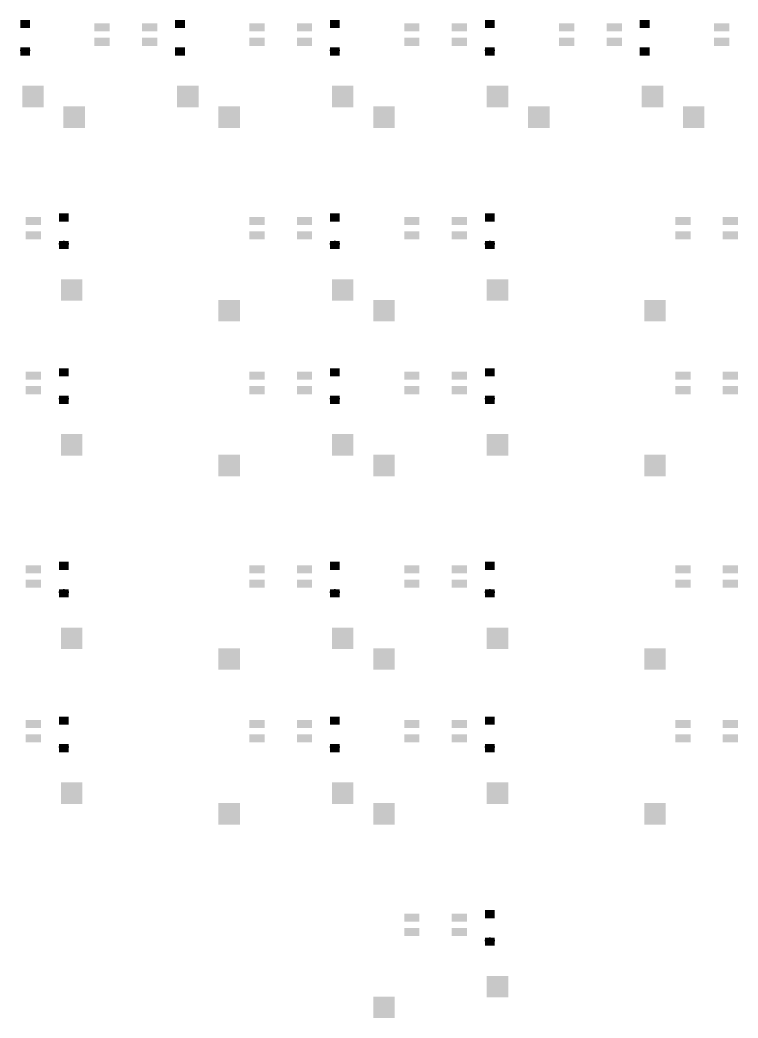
# Model space of a CAD drawing. Extents: x -38 to 13910, y -467 to 6521.
# Drawn here: x 3483 to 6960, y 1582 to 6417 of the extents above; entities that cross this region are included whole.
import ezdxf

# ---------------------------------------------------------------- set-up
doc = ezdxf.new("R2010")
doc.units = 0
doc.header["$MEASUREMENT"] = 0
for name, color, linetype, true_color in [('BottomLayer', 5, 'Continuous', 0x0000ff), ('BottomPasteMaskLayer', 7, 'Continuous', 0x800000), ('BottomSolderMaskLayer', 7, 'Continuous', 0xaa00ff), ('Document', 7, 'Continuous', 0xffffff)]:
    doc.layers.add(name, color=color, linetype=linetype, true_color=true_color)

msp = doc.modelspace()

# ---------------------------------------------------------------- hatches: boundary and pattern name
at = {"layer": 'BottomLayer'}
for points in [[(3485.6, 6416.1), (3485.6, 6378.7), (3530.8, 6378.7), (3530.8, 6416.1)], [(3845.9, 6398.5), (3915.9, 6398.5), (3915.9, 6363.5), (3845.9, 6363.5)], [(4075.9, 6398.5), (4145.9, 6398.5), (4145.9, 6363.5), (4075.9, 6363.5)], [(4235.6, 6416.1), (4235.6, 6378.7), (4280.8, 6378.7), (4280.8, 6416.1)], [(4595.9, 6398.5), (4665.9, 6398.5), (4665.9, 6363.5), (4595.9, 6363.5)], [(4825.9, 6398.5), (4895.9, 6398.5), (4895.9, 6363.5), (4825.9, 6363.5)], [(4985.6, 6416.1), (4985.6, 6378.7), (5030.9, 6378.7), (5030.9, 6416.1)], [(5345.9, 6398.5), (5415.9, 6398.5), (5415.9, 6363.5), (5345.9, 6363.5)], [(5575.9, 6398.5), (5645.9, 6398.5), (5645.9, 6363.5), (5575.9, 6363.5)], [(5735.6, 6416.1), (5735.6, 6378.7), (5780.9, 6378.7), (5780.9, 6416.1)], [(6095.9, 6398.5), (6165.9, 6398.5), (6165.9, 6363.5), (6095.9, 6363.5)], [(6325.9, 6398.5), (6395.9, 6398.5), (6395.9, 6363.5), (6325.9, 6363.5)], [(6485.6, 6416.1), (6485.6, 6378.7), (6530.9, 6378.7), (6530.9, 6416.1)], [(6845.9, 6398.5), (6915.9, 6398.5), (6915.9, 6363.5), (6845.9, 6363.5)], [(3845.9, 6328.5), (3915.9, 6328.5), (3915.9, 6293.5), (3845.9, 6293.5)], [(4075.9, 6328.5), (4145.9, 6328.5), (4145.9, 6293.5), (4075.9, 6293.5)], [(4595.9, 6328.5), (4665.9, 6328.5), (4665.9, 6293.5), (4595.9, 6293.5)], [(4825.9, 6328.5), (4895.9, 6328.5), (4895.9, 6293.5), (4825.9, 6293.5)], [(5345.9, 6328.5), (5415.9, 6328.5), (5415.9, 6293.5), (5345.9, 6293.5)], [(5575.9, 6328.5), (5645.9, 6328.5), (5645.9, 6293.5), (5575.9, 6293.5)], [(6095.9, 6328.5), (6165.9, 6328.5), (6165.9, 6293.5), (6095.9, 6293.5)], [(6325.9, 6328.5), (6395.9, 6328.5), (6395.9, 6293.5), (6325.9, 6293.5)], [(6845.9, 6328.5), (6915.9, 6328.5), (6915.9, 6293.5), (6845.9, 6293.5)], [(3485.6, 6282.9), (3485.6, 6245.5), (3530.8, 6245.5), (3530.8, 6282.9)], [(4235.6, 6282.9), (4235.6, 6245.5), (4280.8, 6245.5), (4280.8, 6282.9)], [(4985.6, 6282.9), (4985.6, 6245.5), (5030.9, 6245.5), (5030.9, 6282.9)], [(5735.6, 6282.9), (5735.6, 6245.5), (5780.9, 6245.5), (5780.9, 6282.9)], [(6485.6, 6282.9), (6485.6, 6245.5), (6530.9, 6245.5), (6530.9, 6282.9)], [(3495.9, 6096), (3595.9, 6096), (3595.9, 5996), (3495.9, 5996)], [(4245.9, 6096), (4345.9, 6096), (4345.9, 5996), (4245.9, 5996)], [(4995.9, 6096), (5095.9, 6096), (5095.9, 5996), (4995.9, 5996)], [(5745.9, 6096), (5845.9, 6096), (5845.9, 5996), (5745.9, 5996)], [(6495.9, 6096), (6595.9, 6096), (6595.9, 5996), (6495.9, 5996)], [(3695.9, 5996), (3795.9, 5996), (3795.9, 5896), (3695.9, 5896)], [(4445.9, 5996), (4545.9, 5996), (4545.9, 5896), (4445.9, 5896)], [(5195.9, 5996), (5295.9, 5996), (5295.9, 5896), (5195.9, 5896)], [(5945.9, 5996), (6045.9, 5996), (6045.9, 5896), (5945.9, 5896)], [(6695.9, 5996), (6795.9, 5996), (6795.9, 5896), (6695.9, 5896)], [(3673.1, 5478.6), (3673.1, 5441.2), (3718.3, 5441.2), (3718.3, 5478.6)], [(4985.6, 5478.6), (4985.6, 5441.2), (5030.9, 5441.2), (5030.9, 5478.6)], [(5735.6, 5478.6), (5735.6, 5441.2), (5780.9, 5441.2), (5780.9, 5478.6)], [(3513.4, 5461), (3583.4, 5461), (3583.4, 5426), (3513.4, 5426)], [(4595.9, 5461), (4665.9, 5461), (4665.9, 5426), (4595.9, 5426)], [(4825.9, 5461), (4895.9, 5461), (4895.9, 5426), (4825.9, 5426)], [(5345.9, 5461), (5415.9, 5461), (5415.9, 5426), (5345.9, 5426)], [(5575.9, 5461), (5645.9, 5461), (5645.9, 5426), (5575.9, 5426)], [(6658.4, 5461), (6728.4, 5461), (6728.4, 5426), (6658.4, 5426)], [(6888.4, 5461), (6958.4, 5461), (6958.4, 5426), (6888.4, 5426)], [(3513.4, 5391), (3583.4, 5391), (3583.4, 5356), (3513.4, 5356)], [(4595.9, 5391), (4665.9, 5391), (4665.9, 5356), (4595.9, 5356)], [(4825.9, 5391), (4895.9, 5391), (4895.9, 5356), (4825.9, 5356)], [(5345.9, 5391), (5415.9, 5391), (5415.9, 5356), (5345.9, 5356)], [(5575.9, 5391), (5645.9, 5391), (5645.9, 5356), (5575.9, 5356)], [(6658.4, 5391), (6728.4, 5391), (6728.4, 5356), (6658.4, 5356)], [(6888.4, 5391), (6958.4, 5391), (6958.4, 5356), (6888.4, 5356)], [(3673.1, 5345.4), (3673.1, 5308), (3718.3, 5308), (3718.3, 5345.4)], [(4985.6, 5345.4), (4985.6, 5308), (5030.9, 5308), (5030.9, 5345.4)], [(5735.6, 5345.4), (5735.6, 5308), (5780.9, 5308), (5780.9, 5345.4)], [(3683.4, 5158.5), (3783.4, 5158.5), (3783.4, 5058.5), (3683.4, 5058.5)], [(4995.9, 5158.5), (5095.9, 5158.5), (5095.9, 5058.5), (4995.9, 5058.5)], [(5745.9, 5158.5), (5845.9, 5158.5), (5845.9, 5058.5), (5745.9, 5058.5)], [(4445.9, 5058.5), (4545.9, 5058.5), (4545.9, 4958.5), (4445.9, 4958.5)], [(5195.9, 5058.5), (5295.9, 5058.5), (5295.9, 4958.5), (5195.9, 4958.5)], [(6508.4, 5058.5), (6608.4, 5058.5), (6608.4, 4958.5), (6508.4, 4958.5)], [(3513.4, 4711), (3583.4, 4711), (3583.4, 4676), (3513.4, 4676)], [(3673.1, 4728.6), (3673.1, 4691.2), (3718.3, 4691.2), (3718.3, 4728.6)], [(4595.9, 4711), (4665.9, 4711), (4665.9, 4676), (4595.9, 4676)], [(4825.9, 4711), (4895.9, 4711), (4895.9, 4676), (4825.9, 4676)], [(4985.6, 4728.6), (4985.6, 4691.2), (5030.9, 4691.2), (5030.9, 4728.6)], [(5345.9, 4711), (5415.9, 4711), (5415.9, 4676), (5345.9, 4676)], [(5575.9, 4711), (5645.9, 4711), (5645.9, 4676), (5575.9, 4676)], [(5735.6, 4728.6), (5735.6, 4691.2), (5780.9, 4691.2), (5780.9, 4728.6)], [(6658.4, 4711), (6728.4, 4711), (6728.4, 4676), (6658.4, 4676)], [(6888.4, 4711), (6958.4, 4711), (6958.4, 4676), (6888.4, 4676)], [(3513.4, 4641), (3583.4, 4641), (3583.4, 4606), (3513.4, 4606)], [(3673.1, 4595.3), (3673.1, 4557.9), (3718.3, 4557.9), (3718.3, 4595.3)], [(4595.9, 4641), (4665.9, 4641), (4665.9, 4606), (4595.9, 4606)], [(4825.9, 4641), (4895.9, 4641), (4895.9, 4606), (4825.9, 4606)], [(4985.6, 4595.3), (4985.6, 4557.9), (5030.9, 4557.9), (5030.9, 4595.3)], [(5345.9, 4641), (5415.9, 4641), (5415.9, 4606), (5345.9, 4606)], [(5575.9, 4641), (5645.9, 4641), (5645.9, 4606), (5575.9, 4606)], [(5735.6, 4595.3), (5735.6, 4557.9), (5780.9, 4557.9), (5780.9, 4595.3)], [(6658.4, 4641), (6728.4, 4641), (6728.4, 4606), (6658.4, 4606)], [(6888.4, 4641), (6958.4, 4641), (6958.4, 4606), (6888.4, 4606)], [(3683.4, 4408.5), (3783.4, 4408.5), (3783.4, 4308.5), (3683.4, 4308.5)], [(4995.9, 4408.5), (5095.9, 4408.5), (5095.9, 4308.5), (4995.9, 4308.5)], [(5745.9, 4408.5), (5845.9, 4408.5), (5845.9, 4308.5), (5745.9, 4308.5)], [(4445.9, 4308.5), (4545.9, 4308.5), (4545.9, 4208.5), (4445.9, 4208.5)], [(5195.9, 4308.5), (5295.9, 4308.5), (5295.9, 4208.5), (5195.9, 4208.5)], [(6508.4, 4308.5), (6608.4, 4308.5), (6608.4, 4208.5), (6508.4, 4208.5)], [(3513.4, 3773.5), (3583.4, 3773.5), (3583.4, 3738.5), (3513.4, 3738.5)], [(3673.1, 3791.1), (3673.1, 3753.7), (3718.3, 3753.7), (3718.3, 3791.1)], [(4595.9, 3773.5), (4665.9, 3773.5), (4665.9, 3738.5), (4595.9, 3738.5)], [(4825.9, 3773.5), (4895.9, 3773.5), (4895.9, 3738.5), (4825.9, 3738.5)], [(4985.6, 3791.1), (4985.6, 3753.7), (5030.9, 3753.7), (5030.9, 3791.1)], [(5345.9, 3773.5), (5415.9, 3773.5), (5415.9, 3738.5), (5345.9, 3738.5)], [(5575.9, 3773.5), (5645.9, 3773.5), (5645.9, 3738.5), (5575.9, 3738.5)], [(5735.6, 3791.1), (5735.6, 3753.7), (5780.9, 3753.7), (5780.9, 3791.1)], [(6658.4, 3773.5), (6728.4, 3773.5), (6728.4, 3738.5), (6658.4, 3738.5)], [(6888.4, 3773.5), (6958.4, 3773.5), (6958.4, 3738.5), (6888.4, 3738.5)], [(3513.4, 3703.5), (3583.4, 3703.5), (3583.4, 3668.5), (3513.4, 3668.5)], [(4595.9, 3703.5), (4665.9, 3703.5), (4665.9, 3668.5), (4595.9, 3668.5)], [(4825.9, 3703.5), (4895.9, 3703.5), (4895.9, 3668.5), (4825.9, 3668.5)], [(5345.9, 3703.5), (5415.9, 3703.5), (5415.9, 3668.5), (5345.9, 3668.5)], [(5575.9, 3703.5), (5645.9, 3703.5), (5645.9, 3668.5), (5575.9, 3668.5)], [(6658.4, 3703.5), (6728.4, 3703.5), (6728.4, 3668.5), (6658.4, 3668.5)], [(6888.4, 3703.5), (6958.4, 3703.5), (6958.4, 3668.5), (6888.4, 3668.5)], [(3673.1, 3657.8), (3673.1, 3620.4), (3718.3, 3620.4), (3718.3, 3657.8)], [(4985.6, 3657.8), (4985.6, 3620.4), (5030.9, 3620.4), (5030.9, 3657.8)], [(5735.6, 3657.8), (5735.6, 3620.4), (5780.9, 3620.4), (5780.9, 3657.8)], [(3683.4, 3471), (3783.4, 3471), (3783.4, 3371), (3683.4, 3371)], [(4995.9, 3471), (5095.9, 3471), (5095.9, 3371), (4995.9, 3371)], [(5745.9, 3471), (5845.9, 3471), (5845.9, 3371), (5745.9, 3371)], [(4445.9, 3371), (4545.9, 3371), (4545.9, 3271), (4445.9, 3271)], [(5195.9, 3371), (5295.9, 3371), (5295.9, 3271), (5195.9, 3271)], [(6508.4, 3371), (6608.4, 3371), (6608.4, 3271), (6508.4, 3271)], [(3513.4, 3023.5), (3583.4, 3023.5), (3583.4, 2988.5), (3513.4, 2988.5)], [(3673.1, 3041.1), (3673.1, 3003.7), (3718.3, 3003.7), (3718.3, 3041.1)], [(4595.9, 3023.5), (4665.9, 3023.5), (4665.9, 2988.5), (4595.9, 2988.5)], [(4825.9, 3023.5), (4895.9, 3023.5), (4895.9, 2988.5), (4825.9, 2988.5)], [(4985.6, 3041.1), (4985.6, 3003.7), (5030.9, 3003.7), (5030.9, 3041.1)], [(5345.9, 3023.5), (5415.9, 3023.5), (5415.9, 2988.5), (5345.9, 2988.5)], [(5575.9, 3023.5), (5645.9, 3023.5), (5645.9, 2988.5), (5575.9, 2988.5)], [(5735.6, 3041.1), (5735.6, 3003.7), (5780.9, 3003.7), (5780.9, 3041.1)], [(6658.4, 3023.5), (6728.4, 3023.5), (6728.4, 2988.5), (6658.4, 2988.5)], [(6888.4, 3023.5), (6958.4, 3023.5), (6958.4, 2988.5), (6888.4, 2988.5)], [(3513.4, 2953.5), (3583.4, 2953.5), (3583.4, 2918.5), (3513.4, 2918.5)], [(4595.9, 2953.5), (4665.9, 2953.5), (4665.9, 2918.5), (4595.9, 2918.5)], [(4825.9, 2953.5), (4895.9, 2953.5), (4895.9, 2918.5), (4825.9, 2918.5)], [(5345.9, 2953.5), (5415.9, 2953.5), (5415.9, 2918.5), (5345.9, 2918.5)], [(5575.9, 2953.5), (5645.9, 2953.5), (5645.9, 2918.5), (5575.9, 2918.5)], [(6658.4, 2953.5), (6728.4, 2953.5), (6728.4, 2918.5), (6658.4, 2918.5)], [(6888.4, 2953.5), (6958.4, 2953.5), (6958.4, 2918.5), (6888.4, 2918.5)], [(3673.1, 2907.8), (3673.1, 2870.4), (3718.3, 2870.4), (3718.3, 2907.8)], [(4985.6, 2907.8), (4985.6, 2870.4), (5030.9, 2870.4), (5030.9, 2907.8)], [(5735.6, 2907.8), (5735.6, 2870.4), (5780.9, 2870.4), (5780.9, 2907.8)], [(3683.4, 2721), (3783.4, 2721), (3783.4, 2621), (3683.4, 2621)], [(4995.9, 2721), (5095.9, 2721), (5095.9, 2621), (4995.9, 2621)], [(5745.9, 2721), (5845.9, 2721), (5845.9, 2621), (5745.9, 2621)], [(4445.9, 2621), (4545.9, 2621), (4545.9, 2521), (4445.9, 2521)], [(5195.9, 2621), (5295.9, 2621), (5295.9, 2521), (5195.9, 2521)], [(6508.4, 2621), (6608.4, 2621), (6608.4, 2521), (6508.4, 2521)], [(5345.9, 2086), (5415.9, 2086), (5415.9, 2051), (5345.9, 2051)], [(5575.9, 2086), (5645.9, 2086), (5645.9, 2051), (5575.9, 2051)], [(5735.6, 2103.5), (5735.6, 2066.1), (5780.9, 2066.1), (5780.9, 2103.5)], [(5345.9, 2016), (5415.9, 2016), (5415.9, 1981), (5345.9, 1981)], [(5575.9, 2016), (5645.9, 2016), (5645.9, 1981), (5575.9, 1981)], [(5735.6, 1970.3), (5735.6, 1932.9), (5780.9, 1932.9), (5780.9, 1970.3)], [(5745.9, 1783.5), (5845.9, 1783.5), (5845.9, 1683.5), (5745.9, 1683.5)], [(5195.9, 1683.5), (5295.9, 1683.5), (5295.9, 1583.5), (5195.9, 1583.5)]]:
    msp.add_hatch(color=256, dxfattribs=at).paths.add_polyline_path(points)
at = {"layer": 'BottomPasteMaskLayer'}
for points in [[(3485.6, 6416.1), (3485.6, 6378.7), (3530.8, 6378.7), (3530.8, 6416.1)], [(3845.9, 6398.5), (3915.9, 6398.5), (3915.9, 6363.5), (3845.9, 6363.5)], [(4075.9, 6398.5), (4145.9, 6398.5), (4145.9, 6363.5), (4075.9, 6363.5)], [(4235.6, 6416.1), (4235.6, 6378.7), (4280.8, 6378.7), (4280.8, 6416.1)], [(4595.9, 6398.5), (4665.9, 6398.5), (4665.9, 6363.5), (4595.9, 6363.5)], [(4825.9, 6398.5), (4895.9, 6398.5), (4895.9, 6363.5), (4825.9, 6363.5)], [(4985.6, 6416.1), (4985.6, 6378.7), (5030.9, 6378.7), (5030.9, 6416.1)], [(5345.9, 6398.5), (5415.9, 6398.5), (5415.9, 6363.5), (5345.9, 6363.5)], [(5575.9, 6398.5), (5645.9, 6398.5), (5645.9, 6363.5), (5575.9, 6363.5)], [(5735.6, 6416.1), (5735.6, 6378.7), (5780.9, 6378.7), (5780.9, 6416.1)], [(6095.9, 6398.5), (6165.9, 6398.5), (6165.9, 6363.5), (6095.9, 6363.5)], [(6325.9, 6398.5), (6395.9, 6398.5), (6395.9, 6363.5), (6325.9, 6363.5)], [(6485.6, 6416.1), (6485.6, 6378.7), (6530.9, 6378.7), (6530.9, 6416.1)], [(6845.9, 6398.5), (6915.9, 6398.5), (6915.9, 6363.5), (6845.9, 6363.5)], [(3845.9, 6328.5), (3915.9, 6328.5), (3915.9, 6293.5), (3845.9, 6293.5)], [(4075.9, 6328.5), (4145.9, 6328.5), (4145.9, 6293.5), (4075.9, 6293.5)], [(4595.9, 6328.5), (4665.9, 6328.5), (4665.9, 6293.5), (4595.9, 6293.5)], [(4825.9, 6328.5), (4895.9, 6328.5), (4895.9, 6293.5), (4825.9, 6293.5)], [(5345.9, 6328.5), (5415.9, 6328.5), (5415.9, 6293.5), (5345.9, 6293.5)], [(5575.9, 6328.5), (5645.9, 6328.5), (5645.9, 6293.5), (5575.9, 6293.5)], [(6095.9, 6328.5), (6165.9, 6328.5), (6165.9, 6293.5), (6095.9, 6293.5)], [(6325.9, 6328.5), (6395.9, 6328.5), (6395.9, 6293.5), (6325.9, 6293.5)], [(6845.9, 6328.5), (6915.9, 6328.5), (6915.9, 6293.5), (6845.9, 6293.5)], [(3485.6, 6282.9), (3485.6, 6245.5), (3530.8, 6245.5), (3530.8, 6282.9)], [(4235.6, 6282.9), (4235.6, 6245.5), (4280.8, 6245.5), (4280.8, 6282.9)], [(4985.6, 6282.9), (4985.6, 6245.5), (5030.9, 6245.5), (5030.9, 6282.9)], [(5735.6, 6282.9), (5735.6, 6245.5), (5780.9, 6245.5), (5780.9, 6282.9)], [(6485.6, 6282.9), (6485.6, 6245.5), (6530.9, 6245.5), (6530.9, 6282.9)], [(3495.9, 6096), (3595.9, 6096), (3595.9, 5996), (3495.9, 5996)], [(4245.9, 6096), (4345.9, 6096), (4345.9, 5996), (4245.9, 5996)], [(4995.9, 6096), (5095.9, 6096), (5095.9, 5996), (4995.9, 5996)], [(5745.9, 6096), (5845.9, 6096), (5845.9, 5996), (5745.9, 5996)], [(6495.9, 6096), (6595.9, 6096), (6595.9, 5996), (6495.9, 5996)], [(3695.9, 5996), (3795.9, 5996), (3795.9, 5896), (3695.9, 5896)], [(4445.9, 5996), (4545.9, 5996), (4545.9, 5896), (4445.9, 5896)], [(5195.9, 5996), (5295.9, 5996), (5295.9, 5896), (5195.9, 5896)], [(5945.9, 5996), (6045.9, 5996), (6045.9, 5896), (5945.9, 5896)], [(6695.9, 5996), (6795.9, 5996), (6795.9, 5896), (6695.9, 5896)], [(3673.1, 5478.6), (3673.1, 5441.2), (3718.3, 5441.2), (3718.3, 5478.6)], [(4985.6, 5478.6), (4985.6, 5441.2), (5030.9, 5441.2), (5030.9, 5478.6)], [(5735.6, 5478.6), (5735.6, 5441.2), (5780.9, 5441.2), (5780.9, 5478.6)], [(3513.4, 5461), (3583.4, 5461), (3583.4, 5426), (3513.4, 5426)], [(4595.9, 5461), (4665.9, 5461), (4665.9, 5426), (4595.9, 5426)], [(4825.9, 5461), (4895.9, 5461), (4895.9, 5426), (4825.9, 5426)], [(5345.9, 5461), (5415.9, 5461), (5415.9, 5426), (5345.9, 5426)], [(5575.9, 5461), (5645.9, 5461), (5645.9, 5426), (5575.9, 5426)], [(6658.4, 5461), (6728.4, 5461), (6728.4, 5426), (6658.4, 5426)], [(6888.4, 5461), (6958.4, 5461), (6958.4, 5426), (6888.4, 5426)], [(3513.4, 5391), (3583.4, 5391), (3583.4, 5356), (3513.4, 5356)], [(4595.9, 5391), (4665.9, 5391), (4665.9, 5356), (4595.9, 5356)], [(4825.9, 5391), (4895.9, 5391), (4895.9, 5356), (4825.9, 5356)], [(5345.9, 5391), (5415.9, 5391), (5415.9, 5356), (5345.9, 5356)], [(5575.9, 5391), (5645.9, 5391), (5645.9, 5356), (5575.9, 5356)], [(6658.4, 5391), (6728.4, 5391), (6728.4, 5356), (6658.4, 5356)], [(6888.4, 5391), (6958.4, 5391), (6958.4, 5356), (6888.4, 5356)], [(3673.1, 5345.4), (3673.1, 5308), (3718.3, 5308), (3718.3, 5345.4)], [(4985.6, 5345.4), (4985.6, 5308), (5030.9, 5308), (5030.9, 5345.4)], [(5735.6, 5345.4), (5735.6, 5308), (5780.9, 5308), (5780.9, 5345.4)], [(3683.4, 5158.5), (3783.4, 5158.5), (3783.4, 5058.5), (3683.4, 5058.5)], [(4995.9, 5158.5), (5095.9, 5158.5), (5095.9, 5058.5), (4995.9, 5058.5)], [(5745.9, 5158.5), (5845.9, 5158.5), (5845.9, 5058.5), (5745.9, 5058.5)], [(4445.9, 5058.5), (4545.9, 5058.5), (4545.9, 4958.5), (4445.9, 4958.5)], [(5195.9, 5058.5), (5295.9, 5058.5), (5295.9, 4958.5), (5195.9, 4958.5)], [(6508.4, 5058.5), (6608.4, 5058.5), (6608.4, 4958.5), (6508.4, 4958.5)], [(3513.4, 4711), (3583.4, 4711), (3583.4, 4676), (3513.4, 4676)], [(3673.1, 4728.6), (3673.1, 4691.2), (3718.3, 4691.2), (3718.3, 4728.6)], [(4595.9, 4711), (4665.9, 4711), (4665.9, 4676), (4595.9, 4676)], [(4825.9, 4711), (4895.9, 4711), (4895.9, 4676), (4825.9, 4676)], [(4985.6, 4728.6), (4985.6, 4691.2), (5030.9, 4691.2), (5030.9, 4728.6)], [(5345.9, 4711), (5415.9, 4711), (5415.9, 4676), (5345.9, 4676)], [(5575.9, 4711), (5645.9, 4711), (5645.9, 4676), (5575.9, 4676)], [(5735.6, 4728.6), (5735.6, 4691.2), (5780.9, 4691.2), (5780.9, 4728.6)], [(6658.4, 4711), (6728.4, 4711), (6728.4, 4676), (6658.4, 4676)], [(6888.4, 4711), (6958.4, 4711), (6958.4, 4676), (6888.4, 4676)], [(3513.4, 4641), (3583.4, 4641), (3583.4, 4606), (3513.4, 4606)], [(3673.1, 4595.3), (3673.1, 4557.9), (3718.3, 4557.9), (3718.3, 4595.3)], [(4595.9, 4641), (4665.9, 4641), (4665.9, 4606), (4595.9, 4606)], [(4825.9, 4641), (4895.9, 4641), (4895.9, 4606), (4825.9, 4606)], [(4985.6, 4595.3), (4985.6, 4557.9), (5030.9, 4557.9), (5030.9, 4595.3)], [(5345.9, 4641), (5415.9, 4641), (5415.9, 4606), (5345.9, 4606)], [(5575.9, 4641), (5645.9, 4641), (5645.9, 4606), (5575.9, 4606)], [(5735.6, 4595.3), (5735.6, 4557.9), (5780.9, 4557.9), (5780.9, 4595.3)], [(6658.4, 4641), (6728.4, 4641), (6728.4, 4606), (6658.4, 4606)], [(6888.4, 4641), (6958.4, 4641), (6958.4, 4606), (6888.4, 4606)], [(3683.4, 4408.5), (3783.4, 4408.5), (3783.4, 4308.5), (3683.4, 4308.5)], [(4995.9, 4408.5), (5095.9, 4408.5), (5095.9, 4308.5), (4995.9, 4308.5)], [(5745.9, 4408.5), (5845.9, 4408.5), (5845.9, 4308.5), (5745.9, 4308.5)], [(4445.9, 4308.5), (4545.9, 4308.5), (4545.9, 4208.5), (4445.9, 4208.5)], [(5195.9, 4308.5), (5295.9, 4308.5), (5295.9, 4208.5), (5195.9, 4208.5)], [(6508.4, 4308.5), (6608.4, 4308.5), (6608.4, 4208.5), (6508.4, 4208.5)], [(3513.4, 3773.5), (3583.4, 3773.5), (3583.4, 3738.5), (3513.4, 3738.5)], [(3673.1, 3791.1), (3673.1, 3753.7), (3718.3, 3753.7), (3718.3, 3791.1)], [(4595.9, 3773.5), (4665.9, 3773.5), (4665.9, 3738.5), (4595.9, 3738.5)], [(4825.9, 3773.5), (4895.9, 3773.5), (4895.9, 3738.5), (4825.9, 3738.5)], [(4985.6, 3791.1), (4985.6, 3753.7), (5030.9, 3753.7), (5030.9, 3791.1)], [(5345.9, 3773.5), (5415.9, 3773.5), (5415.9, 3738.5), (5345.9, 3738.5)], [(5575.9, 3773.5), (5645.9, 3773.5), (5645.9, 3738.5), (5575.9, 3738.5)], [(5735.6, 3791.1), (5735.6, 3753.7), (5780.9, 3753.7), (5780.9, 3791.1)], [(6658.4, 3773.5), (6728.4, 3773.5), (6728.4, 3738.5), (6658.4, 3738.5)], [(6888.4, 3773.5), (6958.4, 3773.5), (6958.4, 3738.5), (6888.4, 3738.5)], [(3513.4, 3703.5), (3583.4, 3703.5), (3583.4, 3668.5), (3513.4, 3668.5)], [(4595.9, 3703.5), (4665.9, 3703.5), (4665.9, 3668.5), (4595.9, 3668.5)], [(4825.9, 3703.5), (4895.9, 3703.5), (4895.9, 3668.5), (4825.9, 3668.5)], [(5345.9, 3703.5), (5415.9, 3703.5), (5415.9, 3668.5), (5345.9, 3668.5)], [(5575.9, 3703.5), (5645.9, 3703.5), (5645.9, 3668.5), (5575.9, 3668.5)], [(6658.4, 3703.5), (6728.4, 3703.5), (6728.4, 3668.5), (6658.4, 3668.5)], [(6888.4, 3703.5), (6958.4, 3703.5), (6958.4, 3668.5), (6888.4, 3668.5)], [(3673.1, 3657.8), (3673.1, 3620.4), (3718.3, 3620.4), (3718.3, 3657.8)], [(4985.6, 3657.8), (4985.6, 3620.4), (5030.9, 3620.4), (5030.9, 3657.8)], [(5735.6, 3657.8), (5735.6, 3620.4), (5780.9, 3620.4), (5780.9, 3657.8)], [(3683.4, 3471), (3783.4, 3471), (3783.4, 3371), (3683.4, 3371)], [(4995.9, 3471), (5095.9, 3471), (5095.9, 3371), (4995.9, 3371)], [(5745.9, 3471), (5845.9, 3471), (5845.9, 3371), (5745.9, 3371)], [(4445.9, 3371), (4545.9, 3371), (4545.9, 3271), (4445.9, 3271)], [(5195.9, 3371), (5295.9, 3371), (5295.9, 3271), (5195.9, 3271)], [(6508.4, 3371), (6608.4, 3371), (6608.4, 3271), (6508.4, 3271)], [(3513.4, 3023.5), (3583.4, 3023.5), (3583.4, 2988.5), (3513.4, 2988.5)], [(3673.1, 3041.1), (3673.1, 3003.7), (3718.3, 3003.7), (3718.3, 3041.1)], [(4595.9, 3023.5), (4665.9, 3023.5), (4665.9, 2988.5), (4595.9, 2988.5)], [(4825.9, 3023.5), (4895.9, 3023.5), (4895.9, 2988.5), (4825.9, 2988.5)], [(4985.6, 3041.1), (4985.6, 3003.7), (5030.9, 3003.7), (5030.9, 3041.1)], [(5345.9, 3023.5), (5415.9, 3023.5), (5415.9, 2988.5), (5345.9, 2988.5)], [(5575.9, 3023.5), (5645.9, 3023.5), (5645.9, 2988.5), (5575.9, 2988.5)], [(5735.6, 3041.1), (5735.6, 3003.7), (5780.9, 3003.7), (5780.9, 3041.1)], [(6658.4, 3023.5), (6728.4, 3023.5), (6728.4, 2988.5), (6658.4, 2988.5)], [(6888.4, 3023.5), (6958.4, 3023.5), (6958.4, 2988.5), (6888.4, 2988.5)], [(3513.4, 2953.5), (3583.4, 2953.5), (3583.4, 2918.5), (3513.4, 2918.5)], [(4595.9, 2953.5), (4665.9, 2953.5), (4665.9, 2918.5), (4595.9, 2918.5)], [(4825.9, 2953.5), (4895.9, 2953.5), (4895.9, 2918.5), (4825.9, 2918.5)], [(5345.9, 2953.5), (5415.9, 2953.5), (5415.9, 2918.5), (5345.9, 2918.5)], [(5575.9, 2953.5), (5645.9, 2953.5), (5645.9, 2918.5), (5575.9, 2918.5)], [(6658.4, 2953.5), (6728.4, 2953.5), (6728.4, 2918.5), (6658.4, 2918.5)], [(6888.4, 2953.5), (6958.4, 2953.5), (6958.4, 2918.5), (6888.4, 2918.5)], [(3673.1, 2907.8), (3673.1, 2870.4), (3718.3, 2870.4), (3718.3, 2907.8)], [(4985.6, 2907.8), (4985.6, 2870.4), (5030.9, 2870.4), (5030.9, 2907.8)], [(5735.6, 2907.8), (5735.6, 2870.4), (5780.9, 2870.4), (5780.9, 2907.8)], [(3683.4, 2721), (3783.4, 2721), (3783.4, 2621), (3683.4, 2621)], [(4995.9, 2721), (5095.9, 2721), (5095.9, 2621), (4995.9, 2621)], [(5745.9, 2721), (5845.9, 2721), (5845.9, 2621), (5745.9, 2621)], [(4445.9, 2621), (4545.9, 2621), (4545.9, 2521), (4445.9, 2521)], [(5195.9, 2621), (5295.9, 2621), (5295.9, 2521), (5195.9, 2521)], [(6508.4, 2621), (6608.4, 2621), (6608.4, 2521), (6508.4, 2521)], [(5345.9, 2086), (5415.9, 2086), (5415.9, 2051), (5345.9, 2051)], [(5575.9, 2086), (5645.9, 2086), (5645.9, 2051), (5575.9, 2051)], [(5735.6, 2103.5), (5735.6, 2066.1), (5780.9, 2066.1), (5780.9, 2103.5)], [(5345.9, 2016), (5415.9, 2016), (5415.9, 1981), (5345.9, 1981)], [(5575.9, 2016), (5645.9, 2016), (5645.9, 1981), (5575.9, 1981)], [(5735.6, 1970.3), (5735.6, 1932.9), (5780.9, 1932.9), (5780.9, 1970.3)], [(5745.9, 1783.5), (5845.9, 1783.5), (5845.9, 1683.5), (5745.9, 1683.5)], [(5195.9, 1683.5), (5295.9, 1683.5), (5295.9, 1583.5), (5195.9, 1583.5)]]:
    msp.add_hatch(color=256, dxfattribs=at).paths.add_polyline_path(points)
at = {"layer": 'BottomSolderMaskLayer'}
for points in [[(3484.3, 6417), (3484.3, 6377.9), (3532, 6377.9), (3532, 6417)], [(3843.9, 6400.5), (3917.9, 6400.5), (3917.9, 6361.5), (3843.9, 6361.5)], [(4073.9, 6400.5), (4147.9, 6400.5), (4147.9, 6361.5), (4073.9, 6361.5)], [(4234.4, 6417), (4234.4, 6377.9), (4282.1, 6377.9), (4282.1, 6417)], [(4593.9, 6400.5), (4667.9, 6400.5), (4667.9, 6361.5), (4593.9, 6361.5)], [(4823.9, 6400.5), (4897.9, 6400.5), (4897.9, 6361.5), (4823.9, 6361.5)], [(4984.4, 6417), (4984.4, 6377.9), (5032.1, 6377.9), (5032.1, 6417)], [(5343.9, 6400.5), (5417.9, 6400.5), (5417.9, 6361.5), (5343.9, 6361.5)], [(5573.9, 6400.5), (5647.9, 6400.5), (5647.9, 6361.5), (5573.9, 6361.5)], [(5734.4, 6417), (5734.4, 6377.9), (5782.1, 6377.9), (5782.1, 6417)], [(6093.9, 6400.5), (6167.9, 6400.5), (6167.9, 6361.5), (6093.9, 6361.5)], [(6323.9, 6400.5), (6397.9, 6400.5), (6397.9, 6361.5), (6323.9, 6361.5)], [(6484.4, 6417), (6484.4, 6377.9), (6532.1, 6377.9), (6532.1, 6417)], [(6843.9, 6400.5), (6917.9, 6400.5), (6917.9, 6361.5), (6843.9, 6361.5)], [(3843.9, 6330.5), (3917.9, 6330.5), (3917.9, 6291.5), (3843.9, 6291.5)], [(4073.9, 6330.5), (4147.9, 6330.5), (4147.9, 6291.5), (4073.9, 6291.5)], [(4593.9, 6330.5), (4667.9, 6330.5), (4667.9, 6291.5), (4593.9, 6291.5)], [(4823.9, 6330.5), (4897.9, 6330.5), (4897.9, 6291.5), (4823.9, 6291.5)], [(5343.9, 6330.5), (5417.9, 6330.5), (5417.9, 6291.5), (5343.9, 6291.5)], [(5573.9, 6330.5), (5647.9, 6330.5), (5647.9, 6291.5), (5573.9, 6291.5)], [(6093.9, 6330.5), (6167.9, 6330.5), (6167.9, 6291.5), (6093.9, 6291.5)], [(6323.9, 6330.5), (6397.9, 6330.5), (6397.9, 6291.5), (6323.9, 6291.5)], [(6843.9, 6330.5), (6917.9, 6330.5), (6917.9, 6291.5), (6843.9, 6291.5)], [(3484.3, 6283.7), (3484.3, 6244.7), (3532, 6244.7), (3532, 6283.7)], [(4234.4, 6283.7), (4234.4, 6244.7), (4282.1, 6244.7), (4282.1, 6283.7)], [(4984.4, 6283.7), (4984.4, 6244.7), (5032.1, 6244.7), (5032.1, 6283.7)], [(5734.4, 6283.7), (5734.4, 6244.7), (5782.1, 6244.7), (5782.1, 6283.7)], [(6484.4, 6283.7), (6484.4, 6244.7), (6532.1, 6244.7), (6532.1, 6283.7)], [(3493.9, 6098), (3597.9, 6098), (3597.9, 5994), (3493.9, 5994)], [(4243.9, 6098), (4347.9, 6098), (4347.9, 5994), (4243.9, 5994)], [(4993.9, 6098), (5097.9, 6098), (5097.9, 5994), (4993.9, 5994)], [(5743.9, 6098), (5847.9, 6098), (5847.9, 5994), (5743.9, 5994)], [(6493.9, 6098), (6597.9, 6098), (6597.9, 5994), (6493.9, 5994)], [(3693.9, 5998), (3797.9, 5998), (3797.9, 5894), (3693.9, 5894)], [(4443.9, 5998), (4547.9, 5998), (4547.9, 5894), (4443.9, 5894)], [(5193.9, 5998), (5297.9, 5998), (5297.9, 5894), (5193.9, 5894)], [(5943.9, 5998), (6047.9, 5998), (6047.9, 5894), (5943.9, 5894)], [(6693.9, 5998), (6797.9, 5998), (6797.9, 5894), (6693.9, 5894)], [(3671.8, 5479.4), (3671.8, 5440.4), (3719.5, 5440.4), (3719.5, 5479.4)], [(4984.4, 5479.4), (4984.4, 5440.4), (5032.1, 5440.4), (5032.1, 5479.4)], [(5734.4, 5479.4), (5734.4, 5440.4), (5782.1, 5440.4), (5782.1, 5479.4)], [(3511.4, 5463), (3585.4, 5463), (3585.4, 5424), (3511.4, 5424)], [(4593.9, 5463), (4667.9, 5463), (4667.9, 5424), (4593.9, 5424)], [(4823.9, 5463), (4897.9, 5463), (4897.9, 5424), (4823.9, 5424)], [(5343.9, 5463), (5417.9, 5463), (5417.9, 5424), (5343.9, 5424)], [(5573.9, 5463), (5647.9, 5463), (5647.9, 5424), (5573.9, 5424)], [(6656.4, 5463), (6730.4, 5463), (6730.4, 5424), (6656.4, 5424)], [(6886.4, 5463), (6960.4, 5463), (6960.4, 5424), (6886.4, 5424)], [(3511.4, 5393), (3585.4, 5393), (3585.4, 5354), (3511.4, 5354)], [(4593.9, 5393), (4667.9, 5393), (4667.9, 5354), (4593.9, 5354)], [(4823.9, 5393), (4897.9, 5393), (4897.9, 5354), (4823.9, 5354)], [(5343.9, 5393), (5417.9, 5393), (5417.9, 5354), (5343.9, 5354)], [(5573.9, 5393), (5647.9, 5393), (5647.9, 5354), (5573.9, 5354)], [(6656.4, 5393), (6730.4, 5393), (6730.4, 5354), (6656.4, 5354)], [(6886.4, 5393), (6960.4, 5393), (6960.4, 5354), (6886.4, 5354)], [(3671.8, 5346.2), (3671.8, 5307.1), (3719.5, 5307.1), (3719.5, 5346.2)], [(4984.4, 5346.2), (4984.4, 5307.1), (5032.1, 5307.1), (5032.1, 5346.2)], [(5734.4, 5346.2), (5734.4, 5307.1), (5782.1, 5307.1), (5782.1, 5346.2)], [(3681.4, 5160.5), (3785.4, 5160.5), (3785.4, 5056.5), (3681.4, 5056.5)], [(4993.9, 5160.5), (5097.9, 5160.5), (5097.9, 5056.5), (4993.9, 5056.5)], [(5743.9, 5160.5), (5847.9, 5160.5), (5847.9, 5056.5), (5743.9, 5056.5)], [(4443.9, 5060.5), (4547.9, 5060.5), (4547.9, 4956.5), (4443.9, 4956.5)], [(5193.9, 5060.5), (5297.9, 5060.5), (5297.9, 4956.5), (5193.9, 4956.5)], [(6506.4, 5060.5), (6610.4, 5060.5), (6610.4, 4956.5), (6506.4, 4956.5)], [(3511.4, 4713), (3585.4, 4713), (3585.4, 4674), (3511.4, 4674)], [(3671.8, 4729.4), (3671.8, 4690.4), (3719.5, 4690.4), (3719.5, 4729.4)], [(4593.9, 4713), (4667.9, 4713), (4667.9, 4674), (4593.9, 4674)], [(4823.9, 4713), (4897.9, 4713), (4897.9, 4674), (4823.9, 4674)], [(4984.4, 4729.4), (4984.4, 4690.4), (5032.1, 4690.4), (5032.1, 4729.4)], [(5343.9, 4713), (5417.9, 4713), (5417.9, 4674), (5343.9, 4674)], [(5573.9, 4713), (5647.9, 4713), (5647.9, 4674), (5573.9, 4674)], [(5734.4, 4729.4), (5734.4, 4690.4), (5782.1, 4690.4), (5782.1, 4729.4)], [(6656.4, 4713), (6730.4, 4713), (6730.4, 4674), (6656.4, 4674)], [(6886.4, 4713), (6960.4, 4713), (6960.4, 4674), (6886.4, 4674)], [(3511.4, 4643), (3585.4, 4643), (3585.4, 4604), (3511.4, 4604)], [(4593.9, 4643), (4667.9, 4643), (4667.9, 4604), (4593.9, 4604)], [(4823.9, 4643), (4897.9, 4643), (4897.9, 4604), (4823.9, 4604)], [(5343.9, 4643), (5417.9, 4643), (5417.9, 4604), (5343.9, 4604)], [(5573.9, 4643), (5647.9, 4643), (5647.9, 4604), (5573.9, 4604)], [(6656.4, 4643), (6730.4, 4643), (6730.4, 4604), (6656.4, 4604)], [(6886.4, 4643), (6960.4, 4643), (6960.4, 4604), (6886.4, 4604)], [(3671.8, 4596.2), (3671.8, 4557.1), (3719.5, 4557.1), (3719.5, 4596.2)], [(4984.4, 4596.2), (4984.4, 4557.1), (5032.1, 4557.1), (5032.1, 4596.2)], [(5734.4, 4596.2), (5734.4, 4557.1), (5782.1, 4557.1), (5782.1, 4596.2)], [(3681.4, 4410.5), (3785.4, 4410.5), (3785.4, 4306.5), (3681.4, 4306.5)], [(4993.9, 4410.5), (5097.9, 4410.5), (5097.9, 4306.5), (4993.9, 4306.5)], [(5743.9, 4410.5), (5847.9, 4410.5), (5847.9, 4306.5), (5743.9, 4306.5)], [(4443.9, 4310.5), (4547.9, 4310.5), (4547.9, 4206.5), (4443.9, 4206.5)], [(5193.9, 4310.5), (5297.9, 4310.5), (5297.9, 4206.5), (5193.9, 4206.5)], [(6506.4, 4310.5), (6610.4, 4310.5), (6610.4, 4206.5), (6506.4, 4206.5)], [(3511.4, 3775.5), (3585.4, 3775.5), (3585.4, 3736.5), (3511.4, 3736.5)], [(3671.8, 3791.9), (3671.8, 3752.9), (3719.5, 3752.9), (3719.5, 3791.9)], [(4593.9, 3775.5), (4667.9, 3775.5), (4667.9, 3736.5), (4593.9, 3736.5)], [(4823.9, 3775.5), (4897.9, 3775.5), (4897.9, 3736.5), (4823.9, 3736.5)], [(4984.4, 3791.9), (4984.4, 3752.9), (5032.1, 3752.9), (5032.1, 3791.9)], [(5343.9, 3775.5), (5417.9, 3775.5), (5417.9, 3736.5), (5343.9, 3736.5)], [(5573.9, 3775.5), (5647.9, 3775.5), (5647.9, 3736.5), (5573.9, 3736.5)], [(5734.4, 3791.9), (5734.4, 3752.9), (5782.1, 3752.9), (5782.1, 3791.9)], [(6656.4, 3775.5), (6730.4, 3775.5), (6730.4, 3736.5), (6656.4, 3736.5)], [(6886.4, 3775.5), (6960.4, 3775.5), (6960.4, 3736.5), (6886.4, 3736.5)], [(3511.4, 3705.5), (3585.4, 3705.5), (3585.4, 3666.5), (3511.4, 3666.5)], [(4593.9, 3705.5), (4667.9, 3705.5), (4667.9, 3666.5), (4593.9, 3666.5)], [(4823.9, 3705.5), (4897.9, 3705.5), (4897.9, 3666.5), (4823.9, 3666.5)], [(5343.9, 3705.5), (5417.9, 3705.5), (5417.9, 3666.5), (5343.9, 3666.5)], [(5573.9, 3705.5), (5647.9, 3705.5), (5647.9, 3666.5), (5573.9, 3666.5)], [(6656.4, 3705.5), (6730.4, 3705.5), (6730.4, 3666.5), (6656.4, 3666.5)], [(6886.4, 3705.5), (6960.4, 3705.5), (6960.4, 3666.5), (6886.4, 3666.5)], [(3671.8, 3658.6), (3671.8, 3619.6), (3719.5, 3619.6), (3719.5, 3658.6)], [(4984.4, 3658.6), (4984.4, 3619.6), (5032.1, 3619.6), (5032.1, 3658.6)], [(5734.4, 3658.6), (5734.4, 3619.6), (5782.1, 3619.6), (5782.1, 3658.6)], [(3681.4, 3473), (3785.4, 3473), (3785.4, 3369), (3681.4, 3369)], [(4993.9, 3473), (5097.9, 3473), (5097.9, 3369), (4993.9, 3369)], [(5743.9, 3473), (5847.9, 3473), (5847.9, 3369), (5743.9, 3369)], [(4443.9, 3373), (4547.9, 3373), (4547.9, 3269), (4443.9, 3269)], [(5193.9, 3373), (5297.9, 3373), (5297.9, 3269), (5193.9, 3269)], [(6506.4, 3373), (6610.4, 3373), (6610.4, 3269), (6506.4, 3269)], [(3511.4, 3025.5), (3585.4, 3025.5), (3585.4, 2986.5), (3511.4, 2986.5)], [(3671.8, 3041.9), (3671.8, 3002.8), (3719.5, 3002.8), (3719.5, 3041.9)], [(4593.9, 3025.5), (4667.9, 3025.5), (4667.9, 2986.5), (4593.9, 2986.5)], [(4823.9, 3025.5), (4897.9, 3025.5), (4897.9, 2986.5), (4823.9, 2986.5)], [(4984.4, 3041.9), (4984.4, 3002.8), (5032.1, 3002.8), (5032.1, 3041.9)], [(5343.9, 3025.5), (5417.9, 3025.5), (5417.9, 2986.5), (5343.9, 2986.5)], [(5573.9, 3025.5), (5647.9, 3025.5), (5647.9, 2986.5), (5573.9, 2986.5)], [(5734.4, 3041.9), (5734.4, 3002.8), (5782.1, 3002.8), (5782.1, 3041.9)], [(6656.4, 3025.5), (6730.4, 3025.5), (6730.4, 2986.5), (6656.4, 2986.5)], [(6886.4, 3025.5), (6960.4, 3025.5), (6960.4, 2986.5), (6886.4, 2986.5)], [(3511.4, 2955.5), (3585.4, 2955.5), (3585.4, 2916.5), (3511.4, 2916.5)], [(4593.9, 2955.5), (4667.9, 2955.5), (4667.9, 2916.5), (4593.9, 2916.5)], [(4823.9, 2955.5), (4897.9, 2955.5), (4897.9, 2916.5), (4823.9, 2916.5)], [(5343.9, 2955.5), (5417.9, 2955.5), (5417.9, 2916.5), (5343.9, 2916.5)], [(5573.9, 2955.5), (5647.9, 2955.5), (5647.9, 2916.5), (5573.9, 2916.5)], [(6656.4, 2955.5), (6730.4, 2955.5), (6730.4, 2916.5), (6656.4, 2916.5)], [(6886.4, 2955.5), (6960.4, 2955.5), (6960.4, 2916.5), (6886.4, 2916.5)], [(3671.8, 2908.6), (3671.8, 2869.6), (3719.5, 2869.6), (3719.5, 2908.6)], [(4984.4, 2908.6), (4984.4, 2869.6), (5032.1, 2869.6), (5032.1, 2908.6)], [(5734.4, 2908.6), (5734.4, 2869.6), (5782.1, 2869.6), (5782.1, 2908.6)], [(3681.4, 2723), (3785.4, 2723), (3785.4, 2619), (3681.4, 2619)], [(4993.9, 2723), (5097.9, 2723), (5097.9, 2619), (4993.9, 2619)], [(5743.9, 2723), (5847.9, 2723), (5847.9, 2619), (5743.9, 2619)], [(4443.9, 2623), (4547.9, 2623), (4547.9, 2519), (4443.9, 2519)], [(5193.9, 2623), (5297.9, 2623), (5297.9, 2519), (5193.9, 2519)], [(6506.4, 2623), (6610.4, 2623), (6610.4, 2519), (6506.4, 2519)], [(5343.9, 2088), (5417.9, 2088), (5417.9, 2049), (5343.9, 2049)], [(5573.9, 2088), (5647.9, 2088), (5647.9, 2049), (5573.9, 2049)], [(5734.4, 2104.4), (5734.4, 2065.3), (5782.1, 2065.3), (5782.1, 2104.4)], [(5343.9, 2018), (5417.9, 2018), (5417.9, 1979), (5343.9, 1979)], [(5573.9, 2018), (5647.9, 2018), (5647.9, 1979), (5573.9, 1979)], [(5734.4, 1971.1), (5734.4, 1932.1), (5782.1, 1932.1), (5782.1, 1971.1)], [(5743.9, 1785.5), (5847.9, 1785.5), (5847.9, 1681.5), (5743.9, 1681.5)], [(5193.9, 1685.5), (5297.9, 1685.5), (5297.9, 1581.5), (5193.9, 1581.5)]]:
    msp.add_hatch(color=256, dxfattribs=at).paths.add_polyline_path(points)
at = {"layer": 'Document'}
for points in [[(3504.5, 6410.7), (3511.9, 6410.7), (3511.9, 6380.9), (3504.5, 6380.9)], [(4254.5, 6410.7), (4261.9, 6410.7), (4261.9, 6380.9), (4254.5, 6380.9)], [(5004.5, 6410.7), (5012, 6410.7), (5012, 6380.9), (5004.5, 6380.9)], [(5754.5, 6410.7), (5762, 6410.7), (5762, 6380.9), (5754.5, 6380.9)], [(6504.5, 6410.7), (6512, 6410.7), (6512, 6380.9), (6504.5, 6380.9)], [(3483.2, 6265.8), (3533, 6265.8), (3533, 6273.3), (3483.2, 6273.3)], [(3504.3, 6254.6), (3511.8, 6254.6), (3511.8, 6284.5), (3504.3, 6284.5)], [(4233.2, 6265.8), (4283, 6265.8), (4283, 6273.3), (4233.2, 6273.3)], [(4254.4, 6254.6), (4261.8, 6254.6), (4261.8, 6284.5), (4254.4, 6284.5)], [(4983.2, 6265.8), (5033, 6265.8), (5033, 6273.3), (4983.2, 6273.3)], [(5004.4, 6254.6), (5011.8, 6254.6), (5011.8, 6284.5), (5004.4, 6284.5)], [(5733.2, 6265.8), (5783, 6265.8), (5783, 6273.3), (5733.2, 6273.3)], [(5754.4, 6254.6), (5761.9, 6254.6), (5761.9, 6284.5), (5754.4, 6284.5)], [(6483.3, 6265.8), (6533, 6265.8), (6533, 6273.3), (6483.3, 6273.3)], [(6504.4, 6254.6), (6511.9, 6254.6), (6511.9, 6284.5), (6504.4, 6284.5)], [(3692, 5473.2), (3699.4, 5473.2), (3699.4, 5443.4), (3692, 5443.4)], [(5004.5, 5473.2), (5012, 5473.2), (5012, 5443.4), (5004.5, 5443.4)], [(5754.5, 5473.2), (5762, 5473.2), (5762, 5443.4), (5754.5, 5443.4)], [(3670.7, 5328.3), (3720.5, 5328.3), (3720.5, 5335.8), (3670.7, 5335.8)], [(3691.8, 5317.1), (3699.3, 5317.1), (3699.3, 5346.9), (3691.8, 5346.9)], [(4983.2, 5328.3), (5033, 5328.3), (5033, 5335.8), (4983.2, 5335.8)], [(5004.4, 5317.1), (5011.8, 5317.1), (5011.8, 5346.9), (5004.4, 5346.9)], [(5733.2, 5328.3), (5783, 5328.3), (5783, 5335.8), (5733.2, 5335.8)], [(5754.4, 5317.1), (5761.9, 5317.1), (5761.9, 5346.9), (5754.4, 5346.9)], [(3692, 4723.2), (3699.4, 4723.2), (3699.4, 4693.3), (3692, 4693.3)], [(5004.5, 4723.2), (5012, 4723.2), (5012, 4693.3), (5004.5, 4693.3)], [(5754.5, 4723.2), (5762, 4723.2), (5762, 4693.3), (5754.5, 4693.3)], [(3691.8, 4567.1), (3699.3, 4567.1), (3699.3, 4596.9), (3691.8, 4596.9)], [(5004.4, 4567.1), (5011.8, 4567.1), (5011.8, 4596.9), (5004.4, 4596.9)], [(5754.4, 4567.1), (5761.9, 4567.1), (5761.9, 4596.9), (5754.4, 4596.9)], [(3670.7, 4578.3), (3720.5, 4578.3), (3720.5, 4585.7), (3670.7, 4585.7)], [(4983.2, 4578.3), (5033, 4578.3), (5033, 4585.7), (4983.2, 4585.7)], [(5733.2, 4578.3), (5783, 4578.3), (5783, 4585.7), (5733.2, 4585.7)], [(3692, 3785.7), (3699.4, 3785.7), (3699.4, 3755.8), (3692, 3755.8)], [(5004.5, 3785.7), (5012, 3785.7), (5012, 3755.8), (5004.5, 3755.8)], [(5754.5, 3785.7), (5762, 3785.7), (5762, 3755.8), (5754.5, 3755.8)], [(3670.7, 3640.8), (3720.5, 3640.8), (3720.5, 3648.2), (3670.7, 3648.2)], [(3691.8, 3629.6), (3699.3, 3629.6), (3699.3, 3659.4), (3691.8, 3659.4)], [(4983.2, 3640.8), (5033, 3640.8), (5033, 3648.2), (4983.2, 3648.2)], [(5004.4, 3629.6), (5011.8, 3629.6), (5011.8, 3659.4), (5004.4, 3659.4)], [(5733.2, 3640.8), (5783, 3640.8), (5783, 3648.2), (5733.2, 3648.2)], [(5754.4, 3629.6), (5761.9, 3629.6), (5761.9, 3659.4), (5754.4, 3659.4)], [(3692, 3035.7), (3699.4, 3035.7), (3699.4, 3005.8), (3692, 3005.8)], [(5004.5, 3035.7), (5012, 3035.7), (5012, 3005.8), (5004.5, 3005.8)], [(5754.5, 3035.7), (5762, 3035.7), (5762, 3005.8), (5754.5, 3005.8)], [(3691.8, 2879.5), (3699.3, 2879.5), (3699.3, 2909.4), (3691.8, 2909.4)], [(5004.4, 2879.5), (5011.8, 2879.5), (5011.8, 2909.4), (5004.4, 2909.4)], [(5754.4, 2879.5), (5761.9, 2879.5), (5761.9, 2909.4), (5754.4, 2909.4)], [(3670.7, 2890.7), (3720.5, 2890.7), (3720.5, 2898.2), (3670.7, 2898.2)], [(4983.2, 2890.7), (5033, 2890.7), (5033, 2898.2), (4983.2, 2898.2)], [(5733.2, 2890.7), (5783, 2890.7), (5783, 2898.2), (5733.2, 2898.2)], [(5754.5, 2098.1), (5762, 2098.1), (5762, 2068.3), (5754.5, 2068.3)], [(5733.2, 1953.2), (5783, 1953.2), (5783, 1960.7), (5733.2, 1960.7)], [(5754.4, 1942), (5761.9, 1942), (5761.9, 1971.9), (5754.4, 1971.9)]]:
    msp.add_hatch(color=256, dxfattribs=at).paths.add_polyline_path(points)

doc.saveas('drawing.dxf')
